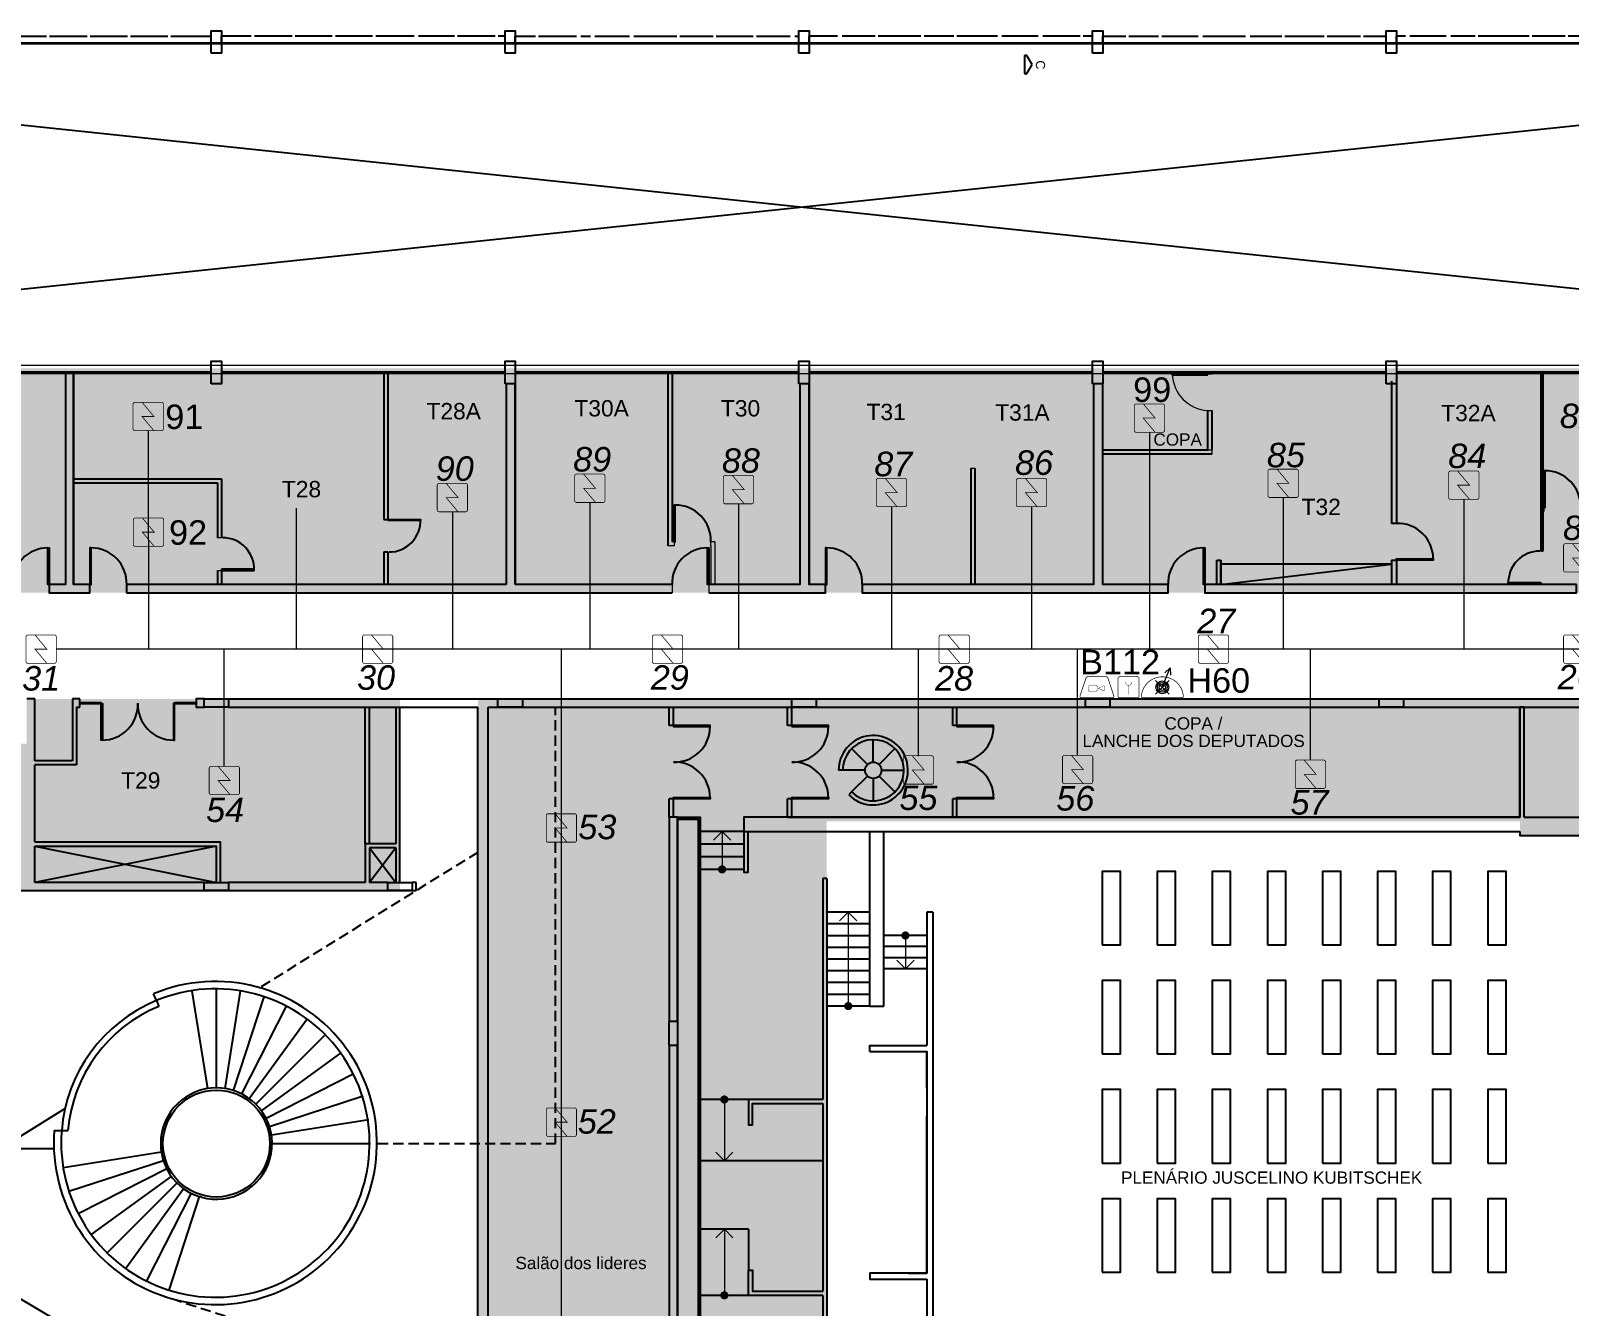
# Model space of a CAD drawing. Header units: metres. Extents: x -331 to 2982, y 362 to 2539.
# Drawn here: x 790.16 to 827.87, y 1272.83 to 1304.1 of the extents above; entities that cross this region are included whole.
import ezdxf
from ezdxf.enums import TextEntityAlignment as Align

# ---------------------------------------------------------------- set-up
doc = ezdxf.new("R2010")
doc.units = ezdxf.units.M
for name, pattern in [('DASHDOT', [1, 0.5, -0.25, 0, -0.25]), ('DASHED2', [0.375, 0.25, -0.125]), ('DOT075', [0.75, 0, -0.75])]:
    doc.linetypes.add(name, pattern=pattern)
doc.layers.get('0').update_dxf_attribs({"color": 251})
doc.layers.add('_salas', color=251, linetype='Continuous', plot=False)
for name, color, linetype in [('ALV', 251, 'Continuous'), ('CX', 251, 'Continuous'), ('Det', 251, 'Continuous'), ('DET. FUMAÇA', 1, 'Continuous'), ('Det_Vigas', 251, 'Continuous'), ('Div', 251, 'Continuous'), ('Est', 251, 'Continuous'), ('Mob', 251, 'Continuous'), ('Pis', 251, 'Continuous'), ('Proj', 251, 'DASHED2'), ('SALAS NOVAS', 7, 'Continuous'), ('Texto_Salas', 251, 'Continuous'), ('vid', 251, 'Continuous'), ('vis', 251, 'Continuous')]:
    doc.layers.add(name, color=color, linetype=linetype)
doc.layers.add('Det_Lcorte', color=251, linetype='Continuous', lineweight=20)
doc.styles.add('ARIAL', font='arial.ttf')
doc.styles.add('DESTAQUE', font='arial.ttf', dxfattribs={"height": 0.4})
doc.styles.add('X3G_ENTITY_14169F02', font='arial.ttf', dxfattribs={"height": 0.6})
doc.styles.add('X3G_ENTITY_14169F0C', font='arial.ttf', dxfattribs={"height": 0.6})
doc.styles.add('X3G_ENTITY_14169F16', font='arial.ttf', dxfattribs={"height": 0.6})
doc.styles.add('X3G_ENTITY_14169F20', font='arial.ttf', dxfattribs={"height": 0.6})
doc.styles.add('X3G_ENTITY_14169F2A', font='arial.ttf', dxfattribs={"height": 0.6})
doc.styles.add('X3G_ENTITY_1416A00D', font='arial.ttf', dxfattribs={"height": 0.6})
doc.styles.add('X3G_ENTITY_1416A017', font='arial.ttf', dxfattribs={"height": 0.6})
doc.styles.add('X3G_ENTITY_1416A021', font='arial.ttf', dxfattribs={"height": 0.6})
doc.styles.add('X3G_ENTITY_1416A02B', font='arial.ttf', dxfattribs={"height": 0.6})
doc.styles.add('X3G_ENTITY_1416A035', font='arial.ttf', dxfattribs={"height": 0.6})
doc.styles.add('X3G_ENTITY_1416A03F', font='arial.ttf', dxfattribs={"height": 0.6})
doc.styles.add('X3G_ENTITY_1416A049', font='arial.ttf', dxfattribs={"height": 0.6})
doc.styles.add('X3G_ENTITY_1416A122', font='arial.ttf', dxfattribs={"height": 0.6})
doc.styles.add('X3G_ENTITY_1416A12C', font='arial.ttf', dxfattribs={"height": 0.6})
doc.styles.add('X3G_ENTITY_1416A136', font='arial.ttf', dxfattribs={"height": 0.6})
doc.styles.add('X3G_ENTITY_1416A140', font='arial.ttf', dxfattribs={"height": 0.6})
doc.styles.add('X3G_ENTITY_1416A14A', font='arial.ttf', dxfattribs={"height": 0.6})
doc.styles.add('X3G_ENTITY_1416A154', font='arial.ttf', dxfattribs={"height": 0.6})
doc.styles.add('X3G_ENTITY_1416A15E', font='arial.ttf', dxfattribs={"height": 0.6})
doc.styles.add('X3G_ENTITY_1416A168', font='arial.ttf', dxfattribs={"height": 0.6})
doc.styles.add('X3G_ENTITY_1416A172', font='arial.ttf', dxfattribs={"height": 0.6})
doc.styles.add('X3G_ENTITY_1416A17C', font='arial.ttf', dxfattribs={"height": 0.6})
doc.styles.add('X3G_ENTITY_1416A186', font='arial.ttf', dxfattribs={"height": 0.6})
doc.styles.add('X3G_ENTITY_1416A190', font='arial.ttf', dxfattribs={"height": 0.6})
doc.styles.add('X3G_ENTITY_1416B631', font='arial.ttf', dxfattribs={"height": 0.6})
doc.styles.add('X3G_ENTITY_141FA165', font='arial.ttf', dxfattribs={"height": 0.3})
doc.styles.add('X3G_ENTITY_14214174', font='arial.ttf', dxfattribs={"height": 0.3})
doc.styles.add('X3G_ENTITY_1422999B', font='arial.ttf', dxfattribs={"height": 0.6})

# ---------------------------------------------------------------- blocks, each defined once
blk = doc.blocks.new('Detector de fumaça')
at = {"layer": 'DET. FUMAÇA', "linetype": 'Continuous', "lineweight": 15, "const_width": 0.0187}
blk.add_lwpolyline([(774.599, 539.816), (775.249, 539.816, -0.414214), (775.296, 539.769), (775.296, 539.167, -0.414214), (775.249, 539.12), (774.599, 539.12, -0.414214), (774.553, 539.167), (774.553, 539.769, -0.414214)], format="xyb", close=True, dxfattribs=at)
blk.add_lwpolyline([(774.773, 539.816), (775.064, 539.468), (774.773, 539.468), (775.064, 539.12)], dxfattribs=at)
blk = doc.blocks.new('WEW')
at = {"color": 1, "lineweight": 0, "true_color": 0xe60000}
for p, q in [((1781.244, 994.005), (1781.439, 994.482)), ((1781.439, 994.482), (1781.308, 994.36)), ((1781.439, 994.482), (1781.447, 994.302)), ((1781.075, 994.175), (1781.413, 993.836)), ((1781.413, 994.175), (1781.075, 993.836))]:
    blk.add_line(p, q, dxfattribs=at)
at = {"color": 1, "true_color": 0xe60000, "const_width": 0.0172}
for points in [[(1779.259, 993.747), (1780.023, 993.747, 0.511918), (1780.056, 993.793), (1779.907, 994.24, 0.322823), (1779.874, 994.263), (1779.408, 994.263, 0.322823), (1779.375, 994.24), (1779.226, 993.793, 0.511918)], [(1780.193, 994.263), (1780.641, 994.263, -0.414214), (1780.675, 994.229), (1780.675, 993.782, -0.414214), (1780.641, 993.747), (1780.193, 993.747, -0.414214), (1780.159, 993.782), (1780.159, 994.229, -0.414214)], [(1780.764, 993.748), (1781.724, 993.748, 0.435311), (1781.759, 993.784, 0.930949), (1780.73, 993.784, 0.435311)]]:
    blk.add_lwpolyline(points, format="xyb", close=True, dxfattribs=at)
at = {"color": 1, "true_color": 0xe60000, "const_width": 0.0086}
for points in [[(1779.463, 994.06), (1779.617, 994.06), (1779.652, 994.026), (1779.652, 993.936), (1779.617, 993.902), (1779.463, 993.902), (1779.428, 993.936), (1779.428, 994.026)], [(1779.832, 993.936), (1779.832, 994.026), (1779.802, 994.044), (1779.679, 993.981), (1779.802, 993.918)]]:
    blk.add_lwpolyline(points, close=True, dxfattribs=at)
for points in [[(1780.336, 994.135), (1780.338, 994.117), (1780.344, 994.099), (1780.351, 994.088), (1780.365, 994.073), (1780.373, 994.067), (1780.386, 994.06), (1780.397, 994.057), (1780.413, 994.055), (1780.421, 994.055), (1780.431, 994.056), (1780.45, 994.062), (1780.464, 994.07), (1780.477, 994.082), (1780.488, 994.096), (1780.494, 994.11), (1780.497, 994.122), (1780.498, 994.13), (1780.498, 994.136)], [(1780.417, 993.837), (1780.417, 994.055)]]:
    blk.add_lwpolyline(points, dxfattribs=at)
at = {"color": 1, "lineweight": 0, "true_color": 0xe60000}
for radius in [0.158, 0.119, 0.0774]:
    blk.add_circle((1781.244, 994.005), radius, dxfattribs=at)

msp = doc.modelspace()

# ---------------------------------------------------------------- hatches: boundary and pattern name
at = {"layer": '_salas', "transparency": 33554559}
h = msp.add_hatch(color=256, dxfattribs=at)
h.dxf.hatch_style = 1
h.paths.add_polyline_path([(839.659, 1290.321), (839.659, 1295.821), (775.859, 1295.821), (775.859, 1290.321)])
h = msp.add_hatch(color=256, dxfattribs=at)
h.dxf.hatch_style = 1
h.paths.add_polyline_path([(809.669, 1266.221), (809.669, 1284.721), (826.659, 1284.721), (826.659, 1284.371), (828.929, 1284.371), (828.929, 1284.151), (840.859, 1284.151), (840.859, 1277.221), (843.759, 1277.221), (843.759, 1273.721), (845.259, 1273.721), (845.259, 1288.321), (844.959, 1288.321), (844.959, 1287.721), (801.119, 1287.721), (801.119, 1269.471), (806.009, 1269.471), (806.009, 1266.721), (808.709, 1266.721), (808.709, 1266.221)])
h = msp.add_hatch(color=256, dxfattribs=at)
h.dxf.hatch_style = 1
h.paths.add_polyline_path([(788.759, 1286.621), (788.759, 1287.721), (777.159, 1287.721), (777.159, 1286.621), (775.859, 1286.621), (775.859, 1283.021), (799.209, 1283.021), (799.209, 1287.721), (790.059, 1287.721), (790.059, 1286.621)])

# ---------------------------------------------------------------- linework, layer by layer
at = {"layer": 'ALV', "color": 251}
for p, q in [((791.009, 1295.711), (791.009, 1290.521)), ((791.009, 1295.711), (791.009, 1290.521)), ((791.209, 1295.711), (791.209, 1290.521)), ((791.209, 1295.711), (791.209, 1290.521)), ((801.809, 1295.446), (801.809, 1290.521)), ((802.034, 1295.446), (801.809, 1295.446)), ((801.809, 1295.446), (801.809, 1290.521)), ((802.034, 1295.446), (802.034, 1290.521)), ((802.034, 1295.446), (802.034, 1290.521)), ((802.034, 1290.521), (802.034, 1295.446)), ((809.234, 1295.446), (809.234, 1290.521)), ((809.234, 1295.446), (809.234, 1290.521)), ((791.009, 1290.521), (790.609, 1290.521)), ((791.609, 1290.521), (791.209, 1290.521)), ((794.734, 1290.521), (792.509, 1290.521)), ((792.509, 1290.521), (792.509, 1290.321)), ((794.834, 1290.521), (794.734, 1290.521)), ((798.134, 1290.521), (794.834, 1290.521)), ((798.234, 1290.521), (798.134, 1290.521)), ((801.809, 1290.521), (798.234, 1290.521)), ((801.809, 1290.521), (798.234, 1290.521)), ((805.877, 1290.521), (802.034, 1290.521)), ((805.877, 1290.521), (802.034, 1290.521)), ((805.877, 1290.521), (802.034, 1290.521)), ((809.009, 1290.521), (806.747, 1290.521)), ((809.639, 1290.521), (809.234, 1290.521)), ((818.034, 1290.521), (816.434, 1290.521)), ((826.959, 1290.521), (818.934, 1290.521)), ((790.609, 1290.321), (791.609, 1290.321)), ((792.509, 1290.321), (805.877, 1290.321)), ((792.509, 1290.321), (805.877, 1290.321)), ((806.777, 1290.321), (809.639, 1290.321)), ((810.539, 1290.321), (818.034, 1290.321)), ((818.934, 1290.321), (828.046, 1290.321)), ((790.259, 1287.721), (790.059, 1287.721)), ((790.259, 1286.202), (790.259, 1287.721)), ((791.359, 1287.721), (791.181, 1287.721)), ((791.181, 1287.721), (791.181, 1286.202)), ((791.281, 1287.521), (791.359, 1287.521)), ((791.281, 1287.521), (791.281, 1286.102)), ((791.359, 1287.521), (791.359, 1287.721)), ((791.359, 1287.611), (791.359, 1287.631)), ((794.409, 1287.721), (794.209, 1287.721)), ((794.209, 1287.721), (794.209, 1287.521)), ((794.209, 1287.521), (794.409, 1287.521)), ((795.009, 1287.721), (844.959, 1287.721)), ((795.009, 1287.521), (799.209, 1287.521)), ((799.109, 1287.521), (799.109, 1284.171)), ((799.209, 1283.221), (799.209, 1287.521)), ((799.209, 1287.521), (801.119, 1287.521)), ((801.119, 1258.371), (801.119, 1287.521)), ((801.369, 1287.521), (844.959, 1287.521)), ((801.369, 1258.371), (801.369, 1287.521)), ((791.181, 1286.202), (790.259, 1286.202)), ((790.259, 1284.214), (790.259, 1286.102)), ((791.281, 1286.102), (790.259, 1286.102)), ((790.259, 1284.214), (794.809, 1284.214)), ((790.259, 1283.221), (790.259, 1284.114)), ((790.259, 1284.114), (794.709, 1284.114)), ((794.709, 1283.221), (794.709, 1284.114)), ((794.809, 1283.221), (794.809, 1284.214)), ((799.109, 1284.171), (798.359, 1284.171)), ((798.359, 1284.171), (798.359, 1283.221)), ((798.459, 1284.071), (798.459, 1283.221)), ((799.109, 1284.071), (798.459, 1284.071)), ((799.109, 1284.071), (799.109, 1283.221)), ((794.409, 1283.221), (790.259, 1283.221)), ((798.359, 1283.221), (795.009, 1283.221)), ((798.909, 1283.221), (798.459, 1283.221)), ((799.609, 1283.221), (799.509, 1283.221)), ((799.609, 1283.021), (799.609, 1283.221)), ((773.109, 1283.021), (799.509, 1283.021)), ((799.509, 1283.021), (799.609, 1283.021)), ((793.237, 1280.326), (793.168, 1280.492)), ((790.736, 1277.143), (790.917, 1277.143))]:
    msp.add_line(p, q, dxfattribs=at)
at = {"layer": 'ALV', "color": 251, "linetype": 'Continuous', "lineweight": 15}
for p, q in [((805.877, 1290.521), (805.877, 1290.321)), ((806.777, 1290.521), (806.777, 1290.321))]:
    msp.add_line(p, q, dxfattribs=at)
at = {"layer": 'ALV', "color": 251, "ltscale": 0.8}
for p, q in [((826.659, 1284.821), (826.659, 1287.521)), ((826.759, 1285.121), (826.759, 1287.521)), ((806.009, 1284.821), (806.009, 1266.121)), ((808.709, 1284.821), (826.609, 1284.821)), ((808.809, 1284.821), (826.659, 1284.821)), ((826.759, 1284.821), (844.959, 1284.821)), ((808.809, 1284.471), (826.659, 1284.471)), ((826.659, 1284.371), (828.929, 1284.371))]:
    msp.add_line(p, q, dxfattribs=at)
at = {"layer": 'ALV', "color": 251}
for points in [[(791.609, 1290.521), (791.209, 1290.521), (791.209, 1295.711), (791.009, 1295.711), (791.009, 1290.521), (790.609, 1290.521), (790.609, 1290.321), (791.609, 1290.321)], [(818.034, 1290.521), (816.434, 1290.521), (816.434, 1295.446), (816.209, 1295.446), (816.209, 1290.521), (810.539, 1290.521), (810.539, 1290.321), (818.034, 1290.321)], [(828.046, 1290.521), (828.021, 1290.521), (826.959, 1290.521), (818.934, 1290.521), (818.934, 1290.321), (828.046, 1290.321)], [(794.409, 1287.721), (794.209, 1287.721), (794.209, 1287.521), (794.409, 1287.521)]]:
    msp.add_lwpolyline(points, close=True, dxfattribs=at)
msp.add_lwpolyline([(806.777, 1290.321), (809.639, 1290.321), (809.639, 1290.521), (809.234, 1290.521), (809.234, 1295.446), (809.009, 1295.446), (809.009, 1290.521), (806.777, 1290.521)], dxfattribs=at)
at = {"layer": 'ALV', "color": 251, "ltscale": 0.8}
for points in [[(826.759, 1284.821), (826.759, 1285.121), (826.759, 1287.521), (826.659, 1287.521), (826.659, 1284.821), (826.659, 1284.821)], [(826.659, 1284.821), (826.659, 1284.821), (808.809, 1284.821), (808.709, 1284.821), (808.709, 1284.821), (807.639, 1284.821), (807.639, 1284.471)], [(807.639, 1284.471), (808.809, 1284.471), (808.809, 1284.471), (826.659, 1284.471), (826.659, 1284.471)], [(826.659, 1284.471), (826.659, 1284.371), (828.929, 1284.371)]]:
    msp.add_lwpolyline(points, dxfattribs=at)
for points in [[(806.009, 1284.821), (805.809, 1284.821), (805.809, 1279.821), (806.009, 1279.821)], [(806.009, 1279.221), (805.809, 1279.221), (805.809, 1271.721), (806.009, 1271.721)]]:
    msp.add_lwpolyline(points, close=True, dxfattribs=at)
at = {"layer": 'ALV', "color": 251}
for radius, start in [(3.96, 175.5138), (3.78, 175.2997)]:
    msp.add_arc((794.684, 1276.834), radius, start, 112.5147, dxfattribs=at)
at = {"layer": 'CX', "color": 251, "ltscale": 8}
for p, q in [((818.139, 1295.661), (818.139, 1295.691)), ((819.012, 1295.691), (818.139, 1295.691)), ((818.139, 1295.661), (819.012, 1295.661))]:
    msp.add_line(p, q, dxfattribs=at)
at = {"layer": 'CX', "color": 251, "ltscale": 0.8}
for p, q in [((791.359, 1287.631), (791.884, 1287.631)), ((791.359, 1287.611), (791.884, 1287.611)), ((791.884, 1287.611), (791.884, 1287.631)), ((793.684, 1287.611), (793.684, 1287.631)), ((793.684, 1287.631), (794.209, 1287.631)), ((793.684, 1287.611), (794.209, 1287.611))]:
    msp.add_line(p, q, dxfattribs=at)
at = {"layer": 'CX', "ltscale": 8}
for points in [[(827.244, 1292.413), (827.274, 1292.413), (827.274, 1293.313), (827.244, 1293.313)], [(805.927, 1291.571), (805.957, 1291.571), (805.957, 1292.471), (805.927, 1292.471)], [(798.91, 1292.091), (798.91, 1292.121), (799.71, 1292.121), (799.71, 1292.091)], [(790.609, 1290.521), (790.579, 1290.521), (790.579, 1291.421), (790.609, 1291.421)], [(790.609, 1290.521), (790.579, 1290.521), (790.579, 1291.421), (790.609, 1291.421)], [(791.609, 1290.521), (791.639, 1290.521), (791.639, 1291.421), (791.609, 1291.421)], [(791.609, 1290.521), (791.639, 1290.521), (791.639, 1291.421), (791.609, 1291.421)], [(791.609, 1290.521), (791.639, 1290.521), (791.639, 1291.421), (791.609, 1291.421)], [(806.777, 1290.521), (806.747, 1290.521), (806.747, 1291.421), (806.777, 1291.421)], [(809.639, 1290.521), (809.669, 1290.521), (809.669, 1291.421), (809.639, 1291.421)], [(818.934, 1290.521), (818.904, 1290.521), (818.904, 1291.421), (818.934, 1291.421)], [(823.634, 1291.121), (823.634, 1291.151), (824.534, 1291.151), (824.534, 1291.121)], [(794.834, 1290.899), (794.834, 1290.869), (795.634, 1290.869), (795.634, 1290.899)], [(827.174, 1290.571), (827.174, 1290.541), (826.374, 1290.541), (826.374, 1290.571)], [(805.909, 1287.071), (805.909, 1287.041), (806.809, 1287.041), (806.809, 1287.071)], [(808.809, 1287.071), (808.809, 1287.041), (809.709, 1287.041), (809.709, 1287.071)], [(812.859, 1287.071), (812.859, 1287.041), (813.759, 1287.041), (813.759, 1287.071)], [(805.909, 1285.271), (805.909, 1285.301), (806.809, 1285.301), (806.809, 1285.271)], [(808.809, 1285.271), (808.809, 1285.301), (809.709, 1285.301), (809.709, 1285.271)], [(812.859, 1285.271), (812.859, 1285.301), (813.759, 1285.301), (813.759, 1285.271)]]:
    msp.add_lwpolyline(points, close=True, dxfattribs=at)
at = {"layer": 'CX', "color": 251, "ltscale": 0.8}
for points in [[(791.884, 1287.611), (791.914, 1287.611), (791.914, 1286.711), (791.884, 1286.711)], [(793.684, 1287.611), (793.654, 1287.611), (793.654, 1286.711), (793.684, 1286.711)]]:
    msp.add_lwpolyline(points, close=True, dxfattribs=at)
at = {"layer": 'CX', "color": 251, "ltscale": 8, "true_color": 0x606060}
for centre, radius, start, end in [((827.274, 1292.443), 0.871, 358.058, 90), ((805.957, 1291.601), 0.871, 358.058, 90), ((798.94, 1292.092), 0.771, 270, 2.1894), ((823.664, 1291.151), 0.871, 0, 91.942), ((794.864, 1290.899), 0.771, 357.8106, 90), ((790.579, 1290.551), 0.871, 90, 181.942), ((791.639, 1290.551), 0.871, 358.058, 90), ((806.747, 1290.551), 0.871, 90, 181.942), ((809.669, 1290.551), 0.871, 358.058, 90), ((818.904, 1290.551), 0.871, 90, 181.942), ((827.144, 1290.571), 0.771, 90, 182.1894), ((805.939, 1287.041), 0.871, 268.058, 0), ((808.839, 1287.041), 0.871, 268.058, 0), ((812.889, 1287.041), 0.871, 268.058, 0), ((805.939, 1285.301), 0.871, 0, 91.942), ((808.839, 1285.301), 0.871, 0, 91.942), ((812.889, 1285.301), 0.871, 0, 91.942)]:
    msp.add_arc(centre, radius, start, end, dxfattribs=at)
at = {"layer": 'CX', "color": 1, "ltscale": 8}
for centre, start, end in [((790.579, 1290.551), 90, 181.942), ((791.639, 1290.551), 358.058, 90), ((791.639, 1290.551), 358.058, 90)]:
    msp.add_arc(centre, 0.871, start, end, dxfattribs=at)
at = {"layer": 'CX', "color": 251, "ltscale": 0.8}
for centre, start, end in [((791.914, 1287.582), 270, 1.942), ((793.654, 1287.582), 178.058, 270)]:
    msp.add_arc(centre, 0.871, start, end, dxfattribs=at)
at = {"layer": 'Det', "color": 251}
for p, q in [((773.234, 1303.546), (844.959, 1295.996)), ((844.959, 1303.546), (773.234, 1295.996)), ((801.119, 1266.371), (770.509, 1284.502)), ((798.459, 1284.071), (799.109, 1283.221)), ((799.109, 1284.071), (798.459, 1283.221)), ((812.265, 1282.491), (812.125, 1282.491)), ((812.125, 1282.491), (812.125, 1279.221)), ((812.125, 1281.921), (811.069, 1281.921)), ((812.125, 1281.648), (811.069, 1281.648)), ((812.125, 1281.374), (811.069, 1281.374)), ((812.125, 1281.101), (811.069, 1281.101)), ((791, 1277.681), (770.509, 1264.97)), ((790.727, 1276.694), (777.168, 1276.694))]:
    msp.add_line(p, q, dxfattribs=at)
at = {"layer": 'Det', "color": 251, "ltscale": 0.8}
for p, q in [((790.259, 1284.114), (794.709, 1283.221)), ((794.709, 1284.114), (790.259, 1283.221))]:
    msp.add_line(p, q, dxfattribs=at)
at = {"layer": 'Det', "color": 251, "linetype": 'Continuous', "lineweight": 15}
for p, q in [((811.597, 1281.921), (811.597, 1281.101)), ((811.597, 1281.101), (811.385, 1281.313)), ((811.597, 1281.101), (811.809, 1281.313))]:
    msp.add_line(p, q, dxfattribs=at)
at = {"layer": 'Det', "color": 251}
for points in [[(816.419, 1281.691), (816.869, 1281.691), (816.869, 1283.491), (816.419, 1283.491)], [(817.769, 1281.691), (818.219, 1281.691), (818.219, 1283.491), (817.769, 1283.491)], [(819.119, 1281.691), (819.569, 1281.691), (819.569, 1283.491), (819.119, 1283.491)], [(820.469, 1281.691), (820.919, 1281.691), (820.919, 1283.491), (820.469, 1283.491)], [(821.819, 1281.691), (822.269, 1281.691), (822.269, 1283.491), (821.819, 1283.491)], [(823.169, 1281.691), (823.619, 1281.691), (823.619, 1283.491), (823.169, 1283.491)], [(824.519, 1281.691), (824.969, 1281.691), (824.969, 1283.491), (824.519, 1283.491)], [(825.869, 1281.691), (826.319, 1281.691), (826.319, 1283.491), (825.869, 1283.491)], [(816.419, 1279.017), (816.869, 1279.017), (816.869, 1280.817), (816.419, 1280.817)], [(817.769, 1279.017), (818.219, 1279.017), (818.219, 1280.817), (817.769, 1280.817)], [(819.119, 1279.017), (819.569, 1279.017), (819.569, 1280.817), (819.119, 1280.817)], [(820.469, 1279.017), (820.919, 1279.017), (820.919, 1280.817), (820.469, 1280.817)], [(821.819, 1279.017), (822.269, 1279.017), (822.269, 1280.817), (821.819, 1280.817)], [(823.169, 1279.017), (823.619, 1279.017), (823.619, 1280.817), (823.169, 1280.817)], [(824.519, 1279.017), (824.969, 1279.017), (824.969, 1280.817), (824.519, 1280.817)], [(825.869, 1279.017), (826.319, 1279.017), (826.319, 1280.817), (825.869, 1280.817)], [(816.419, 1276.343), (816.869, 1276.343), (816.869, 1278.143), (816.419, 1278.143)], [(817.769, 1276.343), (818.219, 1276.343), (818.219, 1278.143), (817.769, 1278.143)], [(819.119, 1276.343), (819.569, 1276.343), (819.569, 1278.143), (819.119, 1278.143)], [(820.469, 1276.343), (820.919, 1276.343), (820.919, 1278.143), (820.469, 1278.143)], [(821.819, 1276.343), (822.269, 1276.343), (822.269, 1278.143), (821.819, 1278.143)], [(823.169, 1276.343), (823.619, 1276.343), (823.619, 1278.143), (823.169, 1278.143)], [(824.519, 1276.343), (824.969, 1276.343), (824.969, 1278.143), (824.519, 1278.143)], [(825.869, 1276.343), (826.319, 1276.343), (826.319, 1278.143), (825.869, 1278.143)], [(816.419, 1273.669), (816.869, 1273.669), (816.869, 1275.469), (816.419, 1275.469)], [(817.769, 1273.669), (818.219, 1273.669), (818.219, 1275.469), (817.769, 1275.469)], [(819.119, 1273.669), (819.569, 1273.669), (819.569, 1275.469), (819.119, 1275.469)], [(820.469, 1273.669), (820.919, 1273.669), (820.919, 1275.469), (820.469, 1275.469)], [(821.819, 1273.669), (822.269, 1273.669), (822.269, 1275.469), (821.819, 1275.469)], [(823.169, 1273.669), (823.619, 1273.669), (823.619, 1275.469), (823.169, 1275.469)], [(824.519, 1273.669), (824.969, 1273.669), (824.969, 1275.469), (824.519, 1275.469)], [(825.869, 1273.669), (826.319, 1273.669), (826.319, 1275.469), (825.869, 1275.469)]]:
    msp.add_lwpolyline(points, close=True, dxfattribs=at)
for points in [[(812.265, 1282.491), (812.265, 1271.201), (813.265, 1271.201), (813.265, 1269.321), (810.745, 1269.321), (810.745, 1272.511)], [(810.725, 1279.081), (810.725, 1279.221), (812.125, 1279.221)], [(810.725, 1279.081), (810.725, 1279.081), (812.125, 1279.081), (812.125, 1273.641), (810.725, 1273.641), (810.725, 1273.501), (812.125, 1273.501)], [(811.675, 1279.081), (812.125, 1279.081), (812.125, 1278.181)], [(812.125, 1278.181), (812.125, 1279.081), (812.125, 1279.081)], [(811.675, 1273.641), (812.125, 1273.641), (812.125, 1277.491)], [(812.125, 1273.501), (812.125, 1271.061), (813.125, 1271.061), (813.125, 1269.461), (810.885, 1269.461), (810.885, 1272.511)]]:
    msp.add_lwpolyline(points, dxfattribs=at)
at = {"layer": 'Det', "color": 251, "linetype": 'Continuous', "lineweight": 15, "const_width": 0.1}
msp.add_lwpolyline([(811.547, 1281.921, 1), (811.647, 1281.921, 1)], format="xyb", close=True, dxfattribs=at)
at = {"layer": 'Det_Lcorte', "color": 251, "linetype": 'DASHDOT', "ltscale": 0.0075, "const_width": 0.05}
msp.add_lwpolyline([(814.702, 1303.269), (814.574, 1303.055, -0.760667), (814.517, 1303.071), (814.517, 1303.466, -0.760667), (814.574, 1303.482), (814.702, 1303.269)], format="xyb", dxfattribs=at)
at = {"layer": 'Det_Vigas', "color": 251}
for p, q in [((789.664, 1303.961), (790.545, 1303.961)), ((790.62, 1303.961), (791.543, 1303.961)), ((791.618, 1303.961), (792.53, 1303.961)), ((792.605, 1303.961), (793.518, 1303.961)), ((793.593, 1303.961), (794.584, 1303.961)), ((794.584, 1303.781), (794.584, 1303.961)), ((795.565, 1303.961), (794.834, 1303.961)), ((794.834, 1303.781), (794.834, 1303.961)), ((796.563, 1303.961), (795.64, 1303.961)), ((797.55, 1303.961), (796.638, 1303.961)), ((798.538, 1303.961), (797.625, 1303.961)), ((799.554, 1303.961), (798.613, 1303.961)), ((800.545, 1303.961), (799.664, 1303.961)), ((801.543, 1303.961), (800.62, 1303.961)), ((801.784, 1303.961), (801.618, 1303.961)), ((801.784, 1303.781), (801.784, 1303.961)), ((802.034, 1303.961), (802.53, 1303.961)), ((802.034, 1303.781), (802.034, 1303.961)), ((802.605, 1303.961), (803.533, 1303.961)), ((803.643, 1303.961), (803.875, 1303.961)), ((803.985, 1303.961), (804.833, 1303.961)), ((804.943, 1303.961), (805.994, 1303.961)), ((806.069, 1303.961), (806.882, 1303.961)), ((806.957, 1303.961), (807.869, 1303.961)), ((807.944, 1303.961), (808.774, 1303.961)), ((808.884, 1303.961), (808.984, 1303.961)), ((808.984, 1303.781), (808.984, 1303.961)), ((809.934, 1303.961), (809.234, 1303.961)), ((809.234, 1303.781), (809.234, 1303.961)), ((810.857, 1303.961), (810.044, 1303.961)), ((811.979, 1303.961), (810.932, 1303.961)), ((812.784, 1303.961), (812.054, 1303.961)), ((813.854, 1303.961), (812.859, 1303.961)), ((814.854, 1303.961), (813.964, 1303.961)), ((815.877, 1303.961), (814.964, 1303.961)), ((816.184, 1303.961), (815.952, 1303.961)), ((816.184, 1303.781), (816.184, 1303.961)), ((816.434, 1303.961), (816.999, 1303.961)), ((816.434, 1303.781), (816.434, 1303.961)), ((817.074, 1303.961), (817.804, 1303.961)), ((817.879, 1303.961), (818.774, 1303.961)), ((818.884, 1303.961), (819.934, 1303.961)), ((820.044, 1303.961), (820.822, 1303.961)), ((820.897, 1303.961), (821.862, 1303.961)), ((821.937, 1303.961), (822.749, 1303.961)), ((822.824, 1303.961), (823.384, 1303.961)), ((823.384, 1303.781), (823.384, 1303.961)), ((823.854, 1303.961), (823.634, 1303.961)), ((823.634, 1303.781), (823.634, 1303.961)), ((824.854, 1303.961), (823.964, 1303.961)), ((825.558, 1303.961), (824.964, 1303.961)), ((826.882, 1303.961), (825.633, 1303.961)), ((827.769, 1303.961), (826.957, 1303.961)), ((828.774, 1303.961), (827.844, 1303.961)), ((787.634, 1303.781), (794.584, 1303.781)), ((801.784, 1303.781), (794.834, 1303.781)), ((802.034, 1303.781), (808.984, 1303.781)), ((816.184, 1303.781), (809.234, 1303.781)), ((816.434, 1303.781), (823.384, 1303.781)), ((830.584, 1303.781), (823.634, 1303.781))]:
    msp.add_line(p, q, dxfattribs=at)
at = {"layer": 'Div', "color": 230, "linetype": 'Continuous', "lineweight": 0}
for p, q in [((872.61, 1295.893), (776.3, 1295.891)), ((872.223, 1295.691), (776.303, 1295.691))]:
    msp.add_line(p, q, dxfattribs=at)
at = {"layer": 'Div', "lineweight": 0, "ltscale": 0.8}
for p, q in [((798.81, 1295.711), (798.81, 1292.121)), ((798.91, 1295.711), (798.91, 1292.121)), ((805.777, 1295.711), (805.777, 1291.471)), ((805.877, 1295.711), (805.877, 1291.571)), ((819.012, 1295.661), (819.012, 1295.711)), ((819.112, 1295.691), (819.112, 1295.711)), ((827.174, 1295.711), (827.174, 1291.341)), ((827.224, 1295.711), (827.224, 1291.341)), ((823.514, 1295.506), (823.514, 1292.021)), ((823.514, 1295.506), (823.514, 1292.021)), ((823.514, 1295.506), (823.514, 1292.021)), ((823.634, 1295.506), (823.634, 1292.021)), ((823.634, 1295.506), (823.634, 1292.021)), ((823.634, 1295.506), (823.634, 1292.021)), ((819.012, 1293.824), (819.012, 1294.788)), ((819.112, 1293.824), (819.112, 1294.788)), ((816.434, 1293.824), (819.012, 1293.824)), ((816.434, 1293.724), (819.112, 1293.724)), ((791.209, 1293.116), (794.834, 1293.116)), ((794.834, 1293.116), (794.834, 1291.669)), ((813.199, 1293.373), (813.199, 1290.521)), ((813.299, 1293.373), (813.299, 1290.521)), ((791.209, 1293.016), (794.734, 1293.016)), ((794.734, 1293.016), (794.734, 1291.669)), ((798.81, 1292.121), (798.91, 1292.121)), ((823.634, 1292.021), (823.514, 1292.021)), ((798.81, 1291.321), (798.91, 1291.321)), ((798.81, 1291.321), (798.81, 1290.521)), ((798.91, 1291.321), (798.91, 1290.521)), ((794.734, 1290.869), (794.734, 1290.521)), ((794.834, 1290.869), (794.834, 1290.521)), ((819.227, 1290.521), (819.227, 1291.121)), ((819.227, 1291.121), (819.327, 1291.121)), ((819.327, 1291.121), (819.327, 1290.521)), ((819.327, 1290.521), (819.327, 1291.121)), ((823.514, 1291.121), (823.514, 1290.521)), ((823.514, 1291.121), (823.514, 1290.521)), ((823.514, 1291.121), (823.514, 1290.521)), ((823.514, 1291.121), (823.634, 1291.121)), ((823.634, 1291.121), (823.634, 1290.521)), ((823.634, 1291.121), (823.634, 1290.521)), ((823.634, 1291.121), (823.634, 1290.521)), ((827.174, 1290.541), (827.174, 1290.521)), ((827.224, 1290.541), (827.224, 1290.521))]:
    msp.add_line(p, q, dxfattribs=at)
at = {"layer": 'Div', "color": 251, "ltscale": 0.8}
for p, q in [((798.81, 1295.711), (798.81, 1292.121)), ((798.91, 1295.711), (798.91, 1292.121)), ((805.777, 1295.711), (805.777, 1291.471)), ((805.877, 1295.711), (805.877, 1291.571)), ((819.012, 1295.661), (819.012, 1295.711)), ((819.112, 1295.691), (819.112, 1295.711)), ((827.174, 1295.711), (827.174, 1291.341)), ((827.224, 1295.711), (827.224, 1291.341)), ((823.514, 1295.506), (823.514, 1292.021)), ((823.514, 1295.506), (823.514, 1292.021)), ((823.514, 1295.506), (823.514, 1292.021)), ((823.634, 1295.506), (823.634, 1292.021)), ((823.634, 1295.506), (823.634, 1292.021)), ((823.634, 1295.506), (823.634, 1292.021)), ((819.012, 1293.824), (819.012, 1294.788)), ((819.112, 1293.824), (819.112, 1294.788)), ((816.434, 1293.824), (819.012, 1293.824)), ((816.434, 1293.724), (819.112, 1293.724)), ((791.209, 1293.116), (794.834, 1293.116)), ((794.834, 1293.116), (794.834, 1291.669)), ((813.199, 1293.373), (813.199, 1290.521)), ((813.299, 1293.373), (813.299, 1290.521)), ((791.209, 1293.016), (794.734, 1293.016)), ((794.734, 1293.016), (794.734, 1291.669)), ((798.81, 1292.121), (798.91, 1292.121)), ((823.634, 1292.021), (823.514, 1292.021)), ((798.81, 1291.321), (798.91, 1291.321)), ((798.81, 1291.321), (798.81, 1290.521)), ((798.91, 1291.321), (798.91, 1290.521)), ((794.734, 1290.869), (794.734, 1290.521)), ((794.834, 1290.869), (794.834, 1290.521)), ((819.227, 1290.521), (819.227, 1291.121)), ((819.227, 1291.121), (819.327, 1291.121)), ((819.327, 1291.121), (819.327, 1290.521)), ((819.327, 1290.521), (819.327, 1291.121)), ((823.514, 1291.121), (823.514, 1290.521)), ((823.514, 1291.121), (823.514, 1290.521)), ((823.514, 1291.121), (823.514, 1290.521)), ((823.514, 1291.121), (823.634, 1291.121)), ((823.634, 1291.121), (823.634, 1290.521)), ((823.634, 1291.121), (823.634, 1290.521)), ((823.634, 1291.121), (823.634, 1290.521)), ((827.174, 1290.541), (827.174, 1290.521)), ((827.224, 1290.541), (827.224, 1290.521))]:
    msp.add_line(p, q, dxfattribs=at)
at = {"layer": 'Div', "linetype": 'Continuous', "lineweight": 0}
for p, q in [((819.012, 1295.691), (819.112, 1295.691)), ((819.012, 1294.788), (819.112, 1294.788)), ((819.012, 1293.824), (819.112, 1293.824)), ((819.112, 1293.724), (819.112, 1293.824)), ((813.199, 1293.373), (813.299, 1293.373)), ((827.224, 1292.413), (827.244, 1292.413)), ((827.224, 1292.313), (827.244, 1292.313)), ((827.244, 1292.413), (827.244, 1292.313)), ((794.834, 1291.669), (794.734, 1291.669)), ((805.927, 1291.571), (805.877, 1291.571)), ((805.927, 1291.571), (805.927, 1291.471)), ((806.927, 1291.571), (806.827, 1291.571)), ((806.827, 1291.471), (806.827, 1291.571)), ((806.927, 1291.571), (806.927, 1290.521)), ((805.927, 1291.471), (805.777, 1291.471)), ((806.827, 1291.471), (806.827, 1290.521)), ((827.174, 1291.341), (827.224, 1291.341)), ((794.734, 1290.869), (794.834, 1290.869)), ((794.734, 1290.521), (794.834, 1290.521)), ((827.174, 1290.541), (827.224, 1290.541))]:
    msp.add_line(p, q, dxfattribs=at)
at = {"layer": 'Div', "color": 251, "linetype": 'Continuous', "lineweight": 15}
for p, q in [((819.012, 1295.691), (819.112, 1295.691)), ((819.012, 1294.788), (819.112, 1294.788)), ((819.012, 1293.824), (819.112, 1293.824)), ((819.112, 1293.724), (819.112, 1293.824)), ((813.199, 1293.373), (813.299, 1293.373)), ((827.224, 1292.413), (827.244, 1292.413)), ((827.224, 1292.313), (827.244, 1292.313)), ((827.244, 1292.413), (827.244, 1292.313)), ((794.834, 1291.669), (794.734, 1291.669)), ((805.927, 1291.571), (805.877, 1291.571)), ((805.927, 1291.571), (805.927, 1291.471)), ((806.927, 1291.571), (806.827, 1291.571)), ((806.827, 1291.471), (806.827, 1291.571)), ((806.927, 1291.571), (806.927, 1290.521)), ((805.927, 1291.471), (805.777, 1291.471)), ((806.827, 1291.471), (806.827, 1290.521)), ((827.174, 1291.341), (827.224, 1291.341)), ((794.734, 1290.869), (794.834, 1290.869)), ((794.734, 1290.521), (794.834, 1290.521)), ((827.174, 1290.541), (827.224, 1290.541))]:
    msp.add_line(p, q, dxfattribs=at)
at = {"layer": 'Div', "color": 150, "linetype": 'Continuous', "lineweight": 0}
for p, q in [((793.038, 1294.304), (793.045, 1288.939)), ((817.578, 1294.246), (817.578, 1288.939)), ((820.856, 1292.657), (820.856, 1288.939)), ((796.665, 1292.394), (796.665, 1288.939)), ((800.492, 1292.306), (800.492, 1288.939)), ((803.861, 1292.534), (803.861, 1288.939)), ((807.507, 1292.501), (807.507, 1288.939)), ((811.253, 1292.429), (811.253, 1288.939)), ((814.688, 1292.429), (814.688, 1288.939)), ((825.284, 1292.61), (825.284, 1288.939)), ((859.16, 1288.939), (790.786, 1288.939)), ((794.903, 1286.068), (794.903, 1288.939)), ((803.164, 1257.056), (803.164, 1288.939)), ((811.916, 1286.316), (811.916, 1288.929)), ((815.818, 1286.336), (815.818, 1288.939)), ((821.523, 1286.22), (821.523, 1288.939))]:
    msp.add_line(p, q, dxfattribs=at)
at = {"layer": 'Div', "lineweight": 0}
for p, q in [((798.359, 1284.171), (798.359, 1287.521)), ((798.459, 1284.171), (798.459, 1287.521)), ((805.809, 1287.071), (805.809, 1287.521)), ((805.909, 1287.071), (805.909, 1287.521)), ((808.709, 1287.071), (808.709, 1287.521)), ((808.809, 1287.071), (808.809, 1287.521)), ((812.759, 1287.071), (812.759, 1287.521)), ((812.859, 1287.071), (812.859, 1287.521)), ((812.859, 1287.071), (812.859, 1287.521)), ((805.909, 1287.071), (805.809, 1287.071)), ((808.809, 1287.071), (808.709, 1287.071)), ((812.859, 1287.071), (812.759, 1287.071)), ((805.809, 1284.821), (805.809, 1285.271)), ((805.909, 1285.271), (805.809, 1285.271)), ((805.909, 1284.821), (805.909, 1285.271)), ((808.709, 1284.821), (808.709, 1285.271)), ((808.809, 1285.271), (808.709, 1285.271)), ((808.809, 1284.821), (808.809, 1285.271)), ((812.759, 1284.821), (812.759, 1285.271)), ((812.859, 1285.271), (812.759, 1285.271)), ((812.859, 1284.821), (812.859, 1285.271))]:
    msp.add_line(p, q, dxfattribs=at)
at = {"layer": 'Div', "color": 251}
for p, q in [((798.359, 1284.171), (798.359, 1287.521)), ((798.459, 1284.171), (798.459, 1287.521)), ((805.809, 1287.071), (805.809, 1287.521)), ((805.909, 1287.071), (805.909, 1287.521)), ((808.709, 1287.071), (808.709, 1287.521)), ((808.809, 1287.071), (808.809, 1287.521)), ((812.759, 1287.071), (812.759, 1287.521)), ((812.859, 1287.071), (812.859, 1287.521)), ((812.859, 1287.071), (812.859, 1287.521)), ((805.909, 1287.071), (805.809, 1287.071)), ((808.809, 1287.071), (808.709, 1287.071)), ((812.859, 1287.071), (812.759, 1287.071)), ((805.809, 1284.821), (805.809, 1285.271)), ((805.909, 1285.271), (805.809, 1285.271)), ((805.909, 1284.821), (805.909, 1285.271)), ((808.709, 1284.821), (808.709, 1285.271)), ((808.809, 1285.271), (808.709, 1285.271)), ((808.809, 1284.821), (808.809, 1285.271)), ((812.759, 1284.821), (812.759, 1285.271)), ((812.859, 1285.271), (812.759, 1285.271)), ((812.859, 1284.821), (812.859, 1285.271))]:
    msp.add_line(p, q, dxfattribs=at)
at = {"layer": 'Div', "lineweight": 0}
for points in [[(806.009, 1284.821), (806.569, 1284.821), (806.569, 1266.121), (806.009, 1266.121)], [(806.009, 1284.771), (806.519, 1284.771), (806.519, 1266.171), (806.009, 1266.171)]]:
    msp.add_lwpolyline(points, dxfattribs=at)
at = {"layer": 'Div', "color": 251}
for points in [[(806.009, 1284.821), (806.569, 1284.821), (806.569, 1266.121), (806.009, 1266.121)], [(806.009, 1284.771), (806.519, 1284.771), (806.519, 1266.171), (806.009, 1266.171)]]:
    msp.add_lwpolyline(points, dxfattribs=at)
at = {"layer": 'Div', "linetype": 'Continuous', "lineweight": 0}
msp.add_arc((819.065, 1295.713), 0.927, 181.3675, 266.697, dxfattribs=at)
at = {"layer": 'Div', "color": 251, "linetype": 'Continuous', "lineweight": 15}
msp.add_arc((819.065, 1295.713), 0.927, 181.3675, 266.697, dxfattribs=at)
at = {"layer": 'Est', "color": 251}
for points in [[(794.584, 1303.546), (794.584, 1304.096), (794.834, 1304.096), (794.834, 1303.546)], [(801.784, 1303.546), (801.784, 1304.096), (802.034, 1304.096), (802.034, 1303.546)], [(808.984, 1303.546), (808.984, 1304.096), (809.234, 1304.096), (809.234, 1303.546)], [(816.184, 1303.546), (816.184, 1304.096), (816.434, 1304.096), (816.434, 1303.546)], [(823.384, 1303.546), (823.384, 1304.096), (823.634, 1304.096), (823.634, 1303.546)], [(794.584, 1295.446), (794.584, 1295.996), (794.834, 1295.996), (794.834, 1295.446)], [(801.784, 1295.446), (801.784, 1295.996), (802.034, 1295.996), (802.034, 1295.446)], [(808.984, 1295.446), (808.984, 1295.996), (809.234, 1295.996), (809.234, 1295.446)], [(816.184, 1295.446), (816.184, 1295.996), (816.434, 1295.996), (816.434, 1295.446)], [(823.384, 1295.446), (823.384, 1295.996), (823.634, 1295.996), (823.634, 1295.446)], [(795.009, 1287.521), (794.409, 1287.521), (794.409, 1287.721), (795.009, 1287.721)], [(802.209, 1287.521), (801.609, 1287.521), (801.609, 1287.721), (802.209, 1287.721)], [(809.409, 1287.521), (808.809, 1287.521), (808.809, 1287.721), (809.409, 1287.721)], [(816.609, 1287.521), (816.009, 1287.521), (816.009, 1287.721), (816.609, 1287.721)], [(823.809, 1287.521), (823.209, 1287.521), (823.209, 1287.721), (823.809, 1287.721)], [(795.009, 1283.021), (794.409, 1283.021), (794.409, 1283.221), (795.009, 1283.221)], [(799.509, 1283.021), (798.909, 1283.021), (798.909, 1283.221), (799.509, 1283.221)], [(805.809, 1279.221), (805.809, 1279.821), (806.009, 1279.821), (806.009, 1279.221)]]:
    msp.add_lwpolyline(points, close=True, dxfattribs=at)
at = {"layer": 'Mob', "color": 251, "ltscale": 0.8}
for p, q in [((823.514, 1291.021), (819.327, 1291.021)), ((819.327, 1290.521), (823.514, 1291.021))]:
    msp.add_line(p, q, dxfattribs=at)
at = {"layer": 'Pis', "color": 251, "ltscale": 0.8}
for p, q in [((810.809, 1286.171), (810.809, 1286.721)), ((810.668, 1286.113), (810.279, 1286.501)), ((810.95, 1286.113), (811.339, 1286.501)), ((810.609, 1285.971), (810.059, 1285.971)), ((811.009, 1285.971), (811.559, 1285.971)), ((810.668, 1285.83), (810.279, 1285.441)), ((810.809, 1285.771), (810.809, 1285.221)), ((810.95, 1285.83), (811.339, 1285.441)), ((807.639, 1284.471), (806.569, 1284.471)), ((807.639, 1284.161), (806.569, 1284.161)), ((807.639, 1283.851), (806.569, 1283.851)), ((807.639, 1283.541), (806.569, 1283.541))]:
    msp.add_line(p, q, dxfattribs=at)
at = {"layer": 'Pis', "color": 251, "linetype": 'Continuous', "lineweight": 15}
for p, q in [((807.104, 1284.471), (806.892, 1284.259)), ((807.104, 1284.471), (807.104, 1283.541)), ((807.104, 1284.471), (807.316, 1284.259)), ((810.197, 1282.491), (809.985, 1282.279)), ((810.197, 1282.491), (810.197, 1280.191)), ((810.197, 1282.491), (810.409, 1282.279)), ((807.159, 1277.901), (807.159, 1276.401)), ((807.159, 1276.401), (806.947, 1276.613)), ((807.159, 1276.401), (807.371, 1276.613)), ((807.159, 1274.721), (806.947, 1274.509)), ((807.159, 1274.721), (807.159, 1273.101)), ((807.159, 1274.721), (807.371, 1274.509))]:
    msp.add_line(p, q, dxfattribs=at)
at = {"layer": 'Pis', "color": 251}
for p, q in [((810.725, 1282.491), (809.669, 1282.491)), ((810.725, 1282.204), (809.669, 1282.204)), ((810.725, 1281.916), (809.669, 1281.916)), ((810.725, 1281.629), (809.669, 1281.629)), ((810.725, 1281.341), (809.669, 1281.341)), ((810.725, 1281.054), (809.669, 1281.054)), ((794.709, 1278.186), (794.709, 1280.601)), ((810.725, 1280.766), (809.669, 1280.766)), ((794.495, 1278.169), (794.118, 1280.555)), ((794.923, 1278.169), (795.3, 1280.555)), ((795.131, 1278.119), (795.877, 1280.416)), ((810.725, 1280.479), (809.669, 1280.479)), ((795.329, 1278.037), (796.425, 1280.189)), ((795.511, 1277.925), (796.931, 1279.879)), ((810.725, 1280.191), (809.669, 1280.191)), ((795.674, 1277.786), (797.382, 1279.494)), ((795.813, 1277.623), (797.767, 1279.043)), ((795.925, 1277.441), (798.077, 1278.537)), ((796.007, 1277.243), (798.304, 1277.989)), ((807.749, 1277.901), (806.569, 1277.901)), ((796.057, 1277.035), (798.442, 1277.412)), ((796.074, 1276.821), (798.489, 1276.821)), ((793.361, 1276.608), (790.953, 1276.226)), ((793.411, 1276.399), (791.114, 1275.653)), ((793.493, 1276.201), (791.341, 1275.105)), ((809.569, 1276.401), (806.569, 1276.401)), ((793.605, 1276.019), (791.651, 1274.599)), ((793.744, 1275.856), (792.036, 1274.148)), ((793.907, 1275.717), (792.487, 1273.763)), ((794.089, 1275.605), (792.993, 1273.453)), ((794.287, 1275.523), (793.541, 1273.226)), ((807.749, 1274.721), (806.569, 1274.721)), ((807.749, 1274.721), (807.749, 1273.721)), ((807.749, 1273.101), (806.569, 1273.101))]:
    msp.add_line(p, q, dxfattribs=at)
at = {"layer": 'Pis', "color": 251, "linetype": 'Continuous', "lineweight": 15, "const_width": 0.1}
for points in [[(807.054, 1283.541, 1), (807.154, 1283.541, 1)], [(810.147, 1280.191, 1), (810.247, 1280.191, 1)], [(807.109, 1277.901, 1), (807.209, 1277.901, 1)], [(807.109, 1273.101, 1), (807.209, 1273.101, 1)]]:
    msp.add_lwpolyline(points, format="xyb", close=True, dxfattribs=at)
at = {"layer": 'Pis', "color": 251, "ltscale": 0.8}
msp.add_circle((810.809, 1285.971), 0.2, dxfattribs=at)
at = {"layer": 'Proj', "color": 251}
for p, q in [((803.019, 1276.821), (803.019, 1287.521)), ((801.119, 1283.958), (795.772, 1280.641)), ((798.669, 1276.821), (803.019, 1276.821)), ((798.489, 1271.429), (793.538, 1273.038))]:
    msp.add_line(p, q, dxfattribs=at)
at = {"layer": 'vid', "color": 251}
for p, q in [((773.234, 1303.801), (844.959, 1303.801)), ((773.234, 1303.781), (844.959, 1303.781)), ((794.584, 1295.731), (787.634, 1295.731)), ((794.584, 1295.711), (787.634, 1295.711)), ((801.784, 1295.731), (794.834, 1295.731)), ((801.784, 1295.711), (794.834, 1295.711)), ((808.984, 1295.731), (802.034, 1295.731)), ((808.984, 1295.711), (802.034, 1295.711)), ((816.184, 1295.731), (809.234, 1295.731)), ((816.184, 1295.711), (809.234, 1295.711)), ((823.384, 1295.731), (816.434, 1295.731)), ((823.384, 1295.711), (816.434, 1295.711)), ((830.584, 1295.731), (823.634, 1295.731)), ((830.584, 1295.711), (823.634, 1295.711))]:
    msp.add_line(p, q, dxfattribs=at)
at = {"layer": 'vis', "color": 251, "ltscale": 0.8}
for p, q in [((810.059, 1285.971), (809.959, 1285.971)), ((810.279, 1285.441), (810.208, 1285.37)), ((809.569, 1283.321), (809.569, 1277.901)), ((809.669, 1283.321), (809.569, 1283.321)), ((809.669, 1283.321), (809.669, 1268.271)), ((809.569, 1277.801), (809.569, 1273.201)), ((809.569, 1273.101), (809.569, 1266.861))]:
    msp.add_line(p, q, dxfattribs=at)
at = {"layer": 'vis', "color": 251}
for p, q in [((810.725, 1280.191), (810.725, 1284.471)), ((811.069, 1280.191), (811.069, 1284.471)), ((793.237, 1280.326), (793.295, 1280.184)), ((810.725, 1280.191), (811.069, 1280.191)), ((790.917, 1277.143), (791.07, 1277.143)), ((794.34, 1275.507), (794.287, 1275.523))]:
    msp.add_line(p, q, dxfattribs=at)
for points in [[(807.639, 1284.471), (807.639, 1283.471), (807.739, 1283.471), (807.739, 1284.471)], [(809.569, 1277.901), (807.749, 1277.901), (807.749, 1277.281), (807.849, 1277.281), (807.849, 1277.801), (809.569, 1277.801)], [(809.569, 1273.101), (807.749, 1273.101), (807.749, 1273.721), (807.849, 1273.721), (807.849, 1273.201), (809.569, 1273.201)]]:
    msp.add_lwpolyline(points, dxfattribs=at)
msp.add_circle((794.709, 1276.821), 1.31, dxfattribs=at)
at = {"layer": 'vis', "color": 251, "ltscale": 0.8}
for radius in [0.85, 0.75]:
    msp.add_arc((810.809, 1285.971), radius, 225, 180, dxfattribs=at)
at = {"layer": 'vis', "color": 251}
for centre, radius, start, end in [((794.684, 1276.834), 3.78, 112.5147, 175.2997), ((794.684, 1276.834), 3.627, 112.5147, 175.1009), ((794.709, 1276.821), 1.365, 254.3092, 252)]:
    msp.add_arc(centre, radius, start, end, dxfattribs=at)

# ---------------------------------------------------------------- block references
at = {"lineweight": 0}
msp.add_blockref('WEW', (-963.35, 293.999), dxfattribs=at)
at = {"layer": 'DET. FUMAÇA', "linetype": 'Continuous', "lineweight": 0}
for p in [(18.114, 755.174), (42.654, 755.135), (28.937, 753.414), (32.583, 753.381), (36.329, 753.309), (39.764, 753.309), (45.931, 753.536), (50.36, 753.49), (25.568, 753.186), (18.121, 752.339), (53.175, 751.708), (15.49, 749.471), (23.738, 749.471), (30.84, 749.471), (37.869, 749.471), (44.225, 749.471), (53.175, 749.471), (36.992, 746.51), (40.894, 746.52), (19.979, 746.252), (46.599, 746.404), (28.24, 745.088), (28.24, 737.878)]:
    msp.add_blockref('Detector de fumaça', p, dxfattribs=at)

# ---------------------------------------------------------------- texts
at = {"layer": 'Det_Lcorte', "color": 251, "linetype": 'DASHDOT', "ltscale": 0.0075, "style": 'ARIAL'}
msp.add_attdef('C', text='A', height=0.225, rotation=270, dxfattribs=at).set_placement((814.908, 1303.259), align=Align.MIDDLE_CENTER)
at = {"layer": 'Div', "color": 5, "linetype": 'Continuous', "lineweight": 0, "true_color": 0x0000ff, "char_height": 0.6, "attachment_point": 1}
for s, insert, style in [('99', (817.18, 1295.599), 'X3G_ENTITY_1416A168'), ('91', (793.456, 1294.934), 'X3G_ENTITY_1416A12C'), ('{\\fArial|b0|i1|c0|p34;82}', (827.637, 1294.957), 'X3G_ENTITY_1416A186'), ('{\\fArial|b0|i1|c0|p34;89}', (803.454, 1293.893), 'X3G_ENTITY_1416A140'), ('{\\fArial|b0|i1|c0|p34;88}', (807.1, 1293.861), 'X3G_ENTITY_1416A14A'), ('{\\fArial|b0|i1|c0|p34;87}', (810.835, 1293.778), 'X3G_ENTITY_1416A154'), ('{\\fArial|b0|i1|c0|p34;86}', (814.285, 1293.811), 'X3G_ENTITY_1416A15E'), ('{\\fArial|b0|i1|c0|p34;85}', (820.457, 1293.997), 'X3G_ENTITY_1416A172'), ('{\\fArial|b0|i1|c0|p34;84}', (824.902, 1293.976), 'X3G_ENTITY_1416A17C'), ('{\\fArial|b0|i1|c0|p34;90}', (800.085, 1293.665), 'X3G_ENTITY_1416A136'), ('92', (793.549, 1292.099), 'X3G_ENTITY_1416A122'), ('{\\fArial|b0|i1|c0|p34;83}', (827.717, 1292.212), 'X3G_ENTITY_1416A190'), ('{\\fArial|b0|i1|c0|p34;27}', (818.751, 1289.931), 'X3G_ENTITY_1416A03F'), ('{\\fArial|b0|i1|c0|p34;31\\P }', (789.948, 1288.524), 'X3G_ENTITY_1416A017'), ('{\\fArial|b0|i1|c0|p34;30}', (798.157, 1288.543), 'X3G_ENTITY_1416A021'), ('{\\fArial|b0|i1|c0|p34;29}', (805.357, 1288.545), 'X3G_ENTITY_1416A02B'), ('{\\fArial|b0|i1|c0|p34;28}', (812.324, 1288.524), 'X3G_ENTITY_1416A035'), ('{\\fArial|b0|i1|c0|p34;26}', (827.585, 1288.556), 'X3G_ENTITY_1416A049'), ('{\\fArial|b0|i1|c0|p34;55}', (811.45, 1285.597), 'X3G_ENTITY_14169F16'), ('{\\fArial|b0|i1|c0|p34;56}', (815.295, 1285.583), 'X3G_ENTITY_14169F20'), ('{\\fArial|b0|i1|c0|p34;57}', (821.035, 1285.484), 'X3G_ENTITY_14169F2A'), ('{\\fArial|b0|i1|c0|p34;54}', (794.456, 1285.303), 'X3G_ENTITY_1416A00D'), ('{\\fArial|b0|i1|c0|p34;53}', (803.58, 1284.881), 'X3G_ENTITY_14169F0C'), ('{\\fArial|b0|i1|c0|p34;52}', (803.567, 1277.664), 'X3G_ENTITY_14169F02')]:
    msp.add_mtext_dynamic_manual_height_columns(s, width=13.3188, gutter_width=2.5, heights=[0], dxfattribs=dict(at, insert=insert, style=style))
at = {"layer": 'Div', "color": 6, "linetype": 'Continuous', "lineweight": 0, "true_color": 0xff00ff, "insert": (815.88, 1288.923), "char_height": 0.6, "attachment_point": 1, "style": 'X3G_ENTITY_1416B631'}
msp.add_mtext_dynamic_manual_height_columns('B112', width=13.3188, gutter_width=2.5, heights=[0], dxfattribs=at)
at = {"layer": 'Div', "color": 96, "linetype": 'Continuous', "lineweight": 0, "true_color": 0x008000, "insert": (818.508, 1288.472), "char_height": 0.6, "width": 13.3188, "attachment_point": 1, "style": 'X3G_ENTITY_1422999B'}
msp.add_mtext('H60', dxfattribs=at)
at = {"layer": 'SALAS NOVAS', "color": 251, "style": 'DESTAQUE'}
for s, p in [('T28A', (799.857, 1294.573)), ('T30A', (803.483, 1294.643)), ('T30', (807.075, 1294.643)), ('T31', (810.643, 1294.553)), ('T31A', (813.797, 1294.54)), ('T32A', (824.73, 1294.527)), ('T28', (796.313, 1292.662)), ('T32', (821.307, 1292.227)), ('T29', (792.374, 1285.522))]:
    msp.add_text(s, height=0.4, dxfattribs=at).set_placement(p)
at = {"layer": 'Texto_Salas', "color": 251, "linetype": 'DOT075'}
for s, style, p in [('COPA', 'DESTAQUE', (817.676, 1293.927)), ('COPA /', 'X3G_ENTITY_14214174', (817.946, 1286.97)), ('LANCHE DOS DEPUTADOS', 'DESTAQUE', (815.937, 1286.541)), ('PLENÁRIO JUSCELINO KUBITSCHEK', 'DESTAQUE', (816.883, 1275.837)), ('Salão dos lideres', 'X3G_ENTITY_141FA165', (802.039, 1273.744))]:
    msp.add_text(s, height=0.3, dxfattribs=dict(at, style=style)).set_placement(p)

doc.saveas('drawing.dxf')
